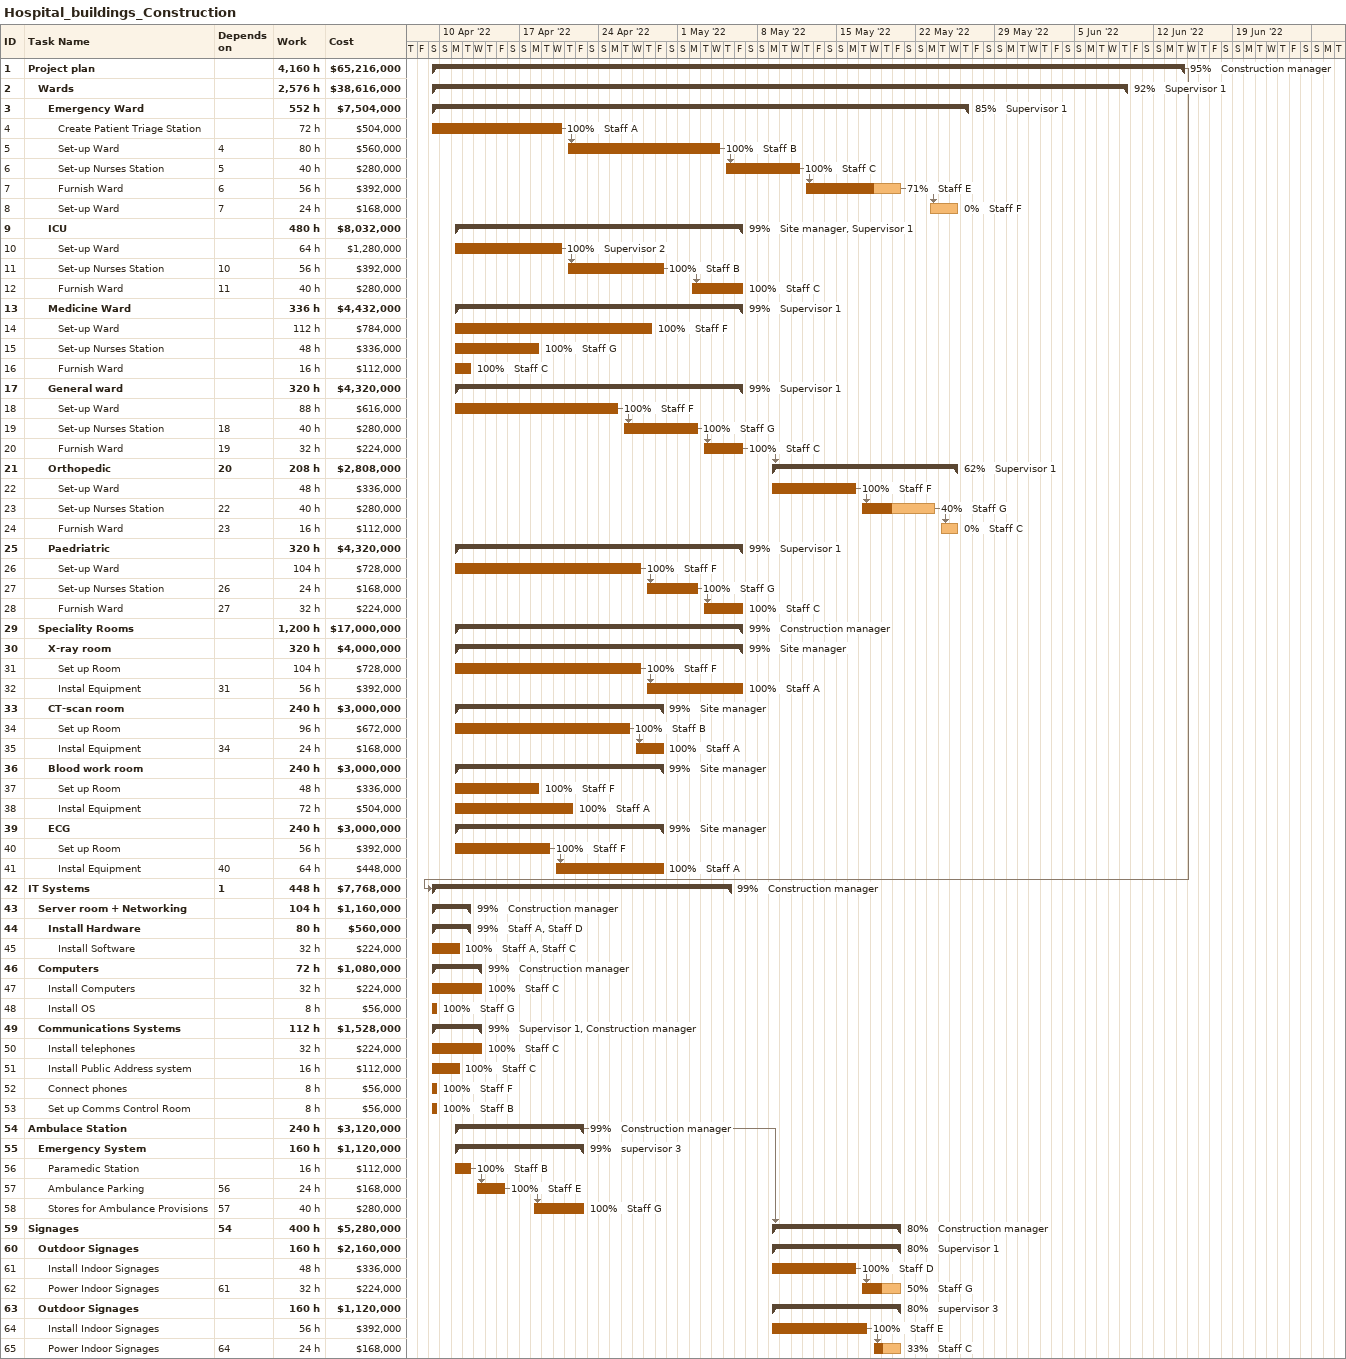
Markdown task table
Hospital_buildings_Construction

| ID | Level | Task | Start | Finish | Predecessors | Resources | % complete | Work (h) | Cost ($) |
|---|---|---|---|---|---|---|---|---|---|
| 1 | 1 | **Project plan** | 2022-04-09 | 2022-06-14 |  | Construction manager | 95 | 4160 | 65216000 |
| 2 | 2 | **Wards** | 2022-04-09 | 2022-06-09 |  | Supervisor 1 | 92 | 2576 | 38616000 |
| 3 | 3 | **Emergency Ward** | 2022-04-09 | 2022-05-26 |  | Supervisor 1 | 85 | 552 | 7504000 |
| 4 | 4 | Create Patient Triage Station | 2022-04-09 | 2022-04-20 |  | Staff A | 100 | 72 | 504000 |
| 5 | 4 | Set-up Ward | 2022-04-21 | 2022-05-04 | 4 | Staff B | 100 | 80 | 560000 |
| 6 | 4 | Set-up Nurses Station | 2022-05-05 | 2022-05-11 | 5 | Staff C | 100 | 40 | 280000 |
| 7 | 4 | Furnish Ward | 2022-05-12 | 2022-05-20 | 6 | Staff E | 71 | 56 | 392000 |
| 8 | 4 | Set-up Ward | 2022-05-23 | 2022-05-25 | 7 | Staff F | 0 | 24 | 168000 |
| 9 | 3 | **ICU** | 2022-04-11 | 2022-05-06 |  | Site manager, Supervisor 1 | 99 | 480 | 8032000 |
| 10 | 4 | Set-up Ward | 2022-04-11 | 2022-04-20 |  | Supervisor 2 | 100 | 64 | 1280000 |
| 11 | 4 | Set-up Nurses Station | 2022-04-21 | 2022-04-29 | 10 | Staff B | 100 | 56 | 392000 |
| 12 | 4 | Furnish Ward | 2022-05-02 | 2022-05-06 | 11 | Staff C | 100 | 40 | 280000 |
| 13 | 3 | **Medicine Ward** | 2022-04-11 | 2022-05-06 |  | Supervisor 1 | 99 | 336 | 4432000 |
| 14 | 4 | Set-up Ward | 2022-04-11 | 2022-04-28 |  | Staff F | 100 | 112 | 784000 |
| 15 | 4 | Set-up Nurses Station | 2022-04-11 | 2022-04-18 |  | Staff G | 100 | 48 | 336000 |
| 16 | 4 | Furnish Ward | 2022-04-11 | 2022-04-12 |  | Staff C | 100 | 16 | 112000 |
| 17 | 3 | **General ward** | 2022-04-11 | 2022-05-06 |  | Supervisor 1 | 99 | 320 | 4320000 |
| 18 | 4 | Set-up Ward | 2022-04-11 | 2022-04-25 |  | Staff F | 100 | 88 | 616000 |
| 19 | 4 | Set-up Nurses Station | 2022-04-26 | 2022-05-02 | 18 | Staff G | 100 | 40 | 280000 |
| 20 | 4 | Furnish Ward | 2022-05-03 | 2022-05-06 | 19 | Staff C | 100 | 32 | 224000 |
| 21 | 3 | **Orthopedic** | 2022-05-09 | 2022-05-25 | 20 | Supervisor 1 | 62 | 208 | 2808000 |
| 22 | 4 | Set-up Ward | 2022-05-09 | 2022-05-16 |  | Staff F | 100 | 48 | 336000 |
| 23 | 4 | Set-up Nurses Station | 2022-05-17 | 2022-05-23 | 22 | Staff G | 40 | 40 | 280000 |
| 24 | 4 | Furnish Ward | 2022-05-24 | 2022-05-25 | 23 | Staff C | 0 | 16 | 112000 |
| 25 | 3 | **Paedriatric** | 2022-04-11 | 2022-05-06 |  | Supervisor 1 | 99 | 320 | 4320000 |
| 26 | 4 | Set-up Ward | 2022-04-11 | 2022-04-27 |  | Staff F | 100 | 104 | 728000 |
| 27 | 4 | Set-up Nurses Station | 2022-04-28 | 2022-05-02 | 26 | Staff G | 100 | 24 | 168000 |
| 28 | 4 | Furnish Ward | 2022-05-03 | 2022-05-06 | 27 | Staff C | 100 | 32 | 224000 |
| 29 | 2 | **Speciality Rooms** | 2022-04-11 | 2022-05-06 |  | Construction manager | 99 | 1200 | 17000000 |
| 30 | 3 | **X-ray room** | 2022-04-11 | 2022-05-06 |  | Site manager | 99 | 320 | 4000000 |
| 31 | 4 | Set up Room | 2022-04-11 | 2022-04-27 |  | Staff F | 100 | 104 | 728000 |
| 32 | 4 | Instal Equipment | 2022-04-28 | 2022-05-06 | 31 | Staff A | 100 | 56 | 392000 |
| 33 | 3 | **CT-scan room** | 2022-04-11 | 2022-04-29 |  | Site manager | 99 | 240 | 3000000 |
| 34 | 4 | Set up Room | 2022-04-11 | 2022-04-26 |  | Staff B | 100 | 96 | 672000 |
| 35 | 4 | Instal Equipment | 2022-04-27 | 2022-04-29 | 34 | Staff A | 100 | 24 | 168000 |
| 36 | 3 | **Blood work room** | 2022-04-11 | 2022-04-29 |  | Site manager | 99 | 240 | 3000000 |
| 37 | 4 | Set up Room | 2022-04-11 | 2022-04-18 |  | Staff F | 100 | 48 | 336000 |
| 38 | 4 | Instal Equipment | 2022-04-11 | 2022-04-21 |  | Staff A | 100 | 72 | 504000 |
| 39 | 3 | **ECG** | 2022-04-11 | 2022-04-29 |  | Site manager | 99 | 240 | 3000000 |
| 40 | 4 | Set up Room | 2022-04-11 | 2022-04-19 |  | Staff F | 100 | 56 | 392000 |
| 41 | 4 | Instal Equipment | 2022-04-20 | 2022-04-29 | 40 | Staff A | 100 | 64 | 448000 |
| 42 | 1 | **IT Systems** | 2022-04-09 | 2022-05-05 | 1 | Construction manager | 99 | 448 | 7768000 |
| 43 | 2 | **Server room + Networking** | 2022-04-09 | 2022-04-12 |  | Construction manager | 99 | 104 | 1160000 |
| 44 | 3 | **Install Hardware** | 2022-04-09 | 2022-04-12 |  | Staff A, Staff D | 99 | 80 | 560000 |
| 45 | 4 | Install Software | 2022-04-09 | 2022-04-11 |  | Staff A, Staff C | 100 | 32 | 224000 |
| 46 | 2 | **Computers** | 2022-04-09 | 2022-04-13 |  | Construction manager | 99 | 72 | 1080000 |
| 47 | 3 | Install Computers | 2022-04-09 | 2022-04-13 |  | Staff C | 100 | 32 | 224000 |
| 48 | 3 | Install OS | 2022-04-09 | 2022-04-09 |  | Staff G | 100 | 8 | 56000 |
| 49 | 2 | **Communications Systems** | 2022-04-09 | 2022-04-13 |  | Supervisor 1, Construction manager | 99 | 112 | 1528000 |
| 50 | 3 | Install telephones | 2022-04-09 | 2022-04-13 |  | Staff C | 100 | 32 | 224000 |
| 51 | 3 | Install Public Address system | 2022-04-09 | 2022-04-11 |  | Staff C | 100 | 16 | 112000 |
| 52 | 3 | Connect phones | 2022-04-09 | 2022-04-09 |  | Staff F | 100 | 8 | 56000 |
| 53 | 3 | Set up Comms Control Room | 2022-04-09 | 2022-04-09 |  | Staff B | 100 | 8 | 56000 |
| 54 | 1 | **Ambulace Station** | 2022-04-11 | 2022-04-22 |  | Construction manager | 99 | 240 | 3120000 |
| 55 | 2 | **Emergency System** | 2022-04-11 | 2022-04-22 |  | supervisor 3 | 99 | 160 | 1120000 |
| 56 | 3 | Paramedic Station | 2022-04-11 | 2022-04-12 |  | Staff B | 100 | 16 | 112000 |
| 57 | 3 | Ambulance Parking | 2022-04-13 | 2022-04-15 | 56 | Staff E | 100 | 24 | 168000 |
| 58 | 3 | Stores for Ambulance Provisions | 2022-04-18 | 2022-04-22 | 57 | Staff G | 100 | 40 | 280000 |
| 59 | 1 | **Signages** | 2022-05-09 | 2022-05-20 | 54 | Construction manager | 80 | 400 | 5280000 |
| 60 | 2 | **Outdoor Signages** | 2022-05-09 | 2022-05-20 |  | Supervisor 1 | 80 | 160 | 2160000 |
| 61 | 3 | Install Indoor Signages | 2022-05-09 | 2022-05-16 |  | Staff D | 100 | 48 | 336000 |
| 62 | 3 | Power Indoor Signages | 2022-05-17 | 2022-05-20 | 61 | Staff G | 50 | 32 | 224000 |
| 63 | 2 | **Outdoor Signages** | 2022-05-09 | 2022-05-20 |  | supervisor 3 | 80 | 160 | 1120000 |
| 64 | 3 | Install Indoor Signages | 2022-05-09 | 2022-05-17 |  | Staff E | 100 | 56 | 392000 |
| 65 | 3 | Power Indoor Signages | 2022-05-18 | 2022-05-20 | 64 | Staff C | 33 | 24 | 168000 |
